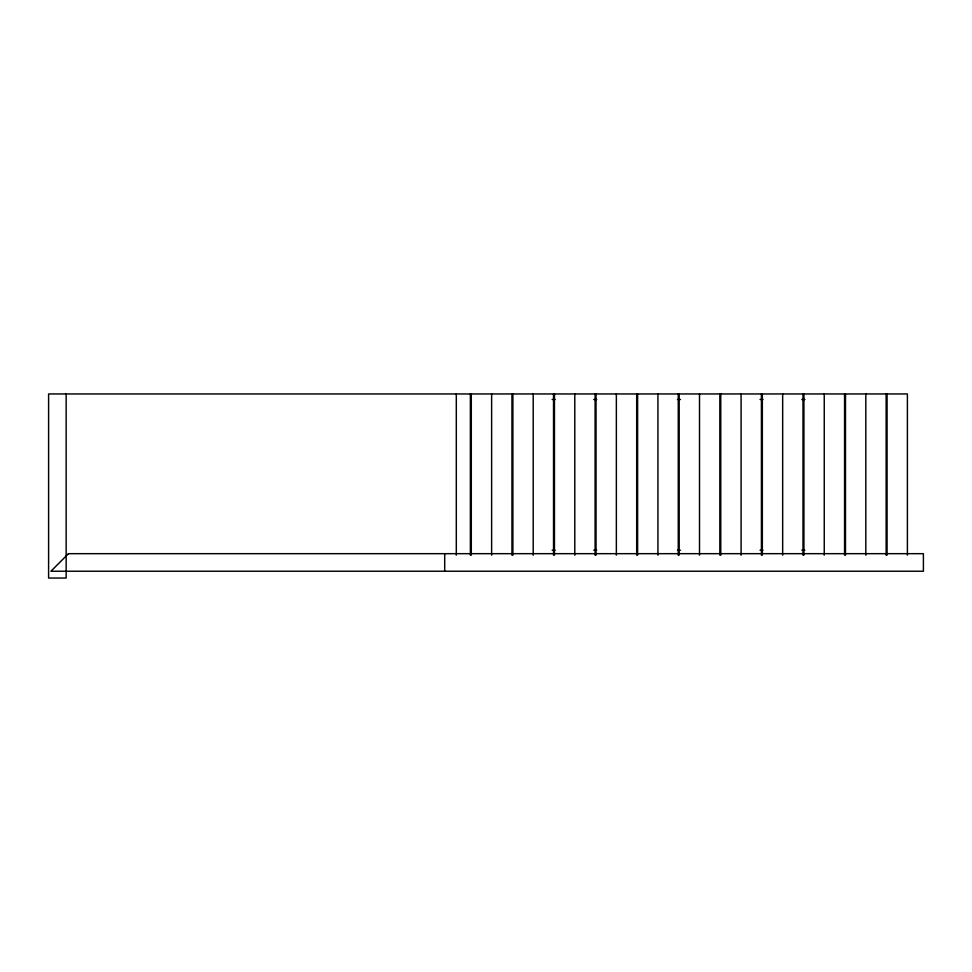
<?xml version="1.0" encoding="UTF-8"?>
<svg xmlns="http://www.w3.org/2000/svg" width="972" height="972" viewBox="0 0 972 972"><rect width="100%" height="100%" fill="white"/><g stroke="black" fill="none" stroke-linecap="round" stroke-linejoin="round"><path stroke-width="1.46" d="M552.145 399.492L555.109 399.492M593.722 399.492L596.687 399.492M677.472 399.492L680.509 399.492M760.031 399.492L762.996 399.492M801.803 399.492L804.84 399.492M552.145 550.225L555.109 550.225M593.722 550.225L596.687 550.225M677.472 550.225L680.509 550.225M760.031 550.225L762.996 550.225M801.803 550.225L804.84 550.225M907.398 555.146L907.398 393.952L48.6 393.952L48.6 578.048L66.157 578.048L66.157 393.952M887.072 393.952L887.072 555.146M886.148 393.952L886.148 555.146M865.821 393.952L865.821 555.146M845.494 393.952L845.494 555.146M844.571 393.952L844.571 555.146M824.244 393.952L824.244 555.146M803.917 393.952L803.917 555.146M802.994 393.952L802.994 555.146M782.667 393.952L782.667 555.146M762.34 393.952L762.34 555.146M761.416 393.952L761.416 555.146M741.089 393.952L741.089 555.146M720.762 393.952L720.762 555.146M719.839 393.952L719.839 555.146M699.512 393.952L699.512 555.146M679.185 393.952L679.185 555.146M678.262 393.952L678.262 555.146M657.935 393.952L657.935 555.146M637.608 393.952L637.608 555.146M636.684 393.952L636.684 555.146M616.357 393.952L616.357 555.146M596.03 393.952L596.03 555.146M595.107 393.952L595.107 555.146M574.78 393.952L574.78 555.146M554.453 393.952L554.453 555.146M553.53 393.952L553.53 555.146M533.203 393.952L533.203 555.146M512.876 393.952L512.876 555.146M511.952 393.952L511.952 555.146M491.625 393.952L491.625 555.146M471.298 393.952L471.298 555.146M470.363 393.952L470.363 555.146M456.305 393.952L456.305 555.146M444.702 553.676L444.702 571.232M68.465 553.676L50.909 571.232L923.4 571.232L923.4 553.676L68.465 553.676"/></g></svg>
